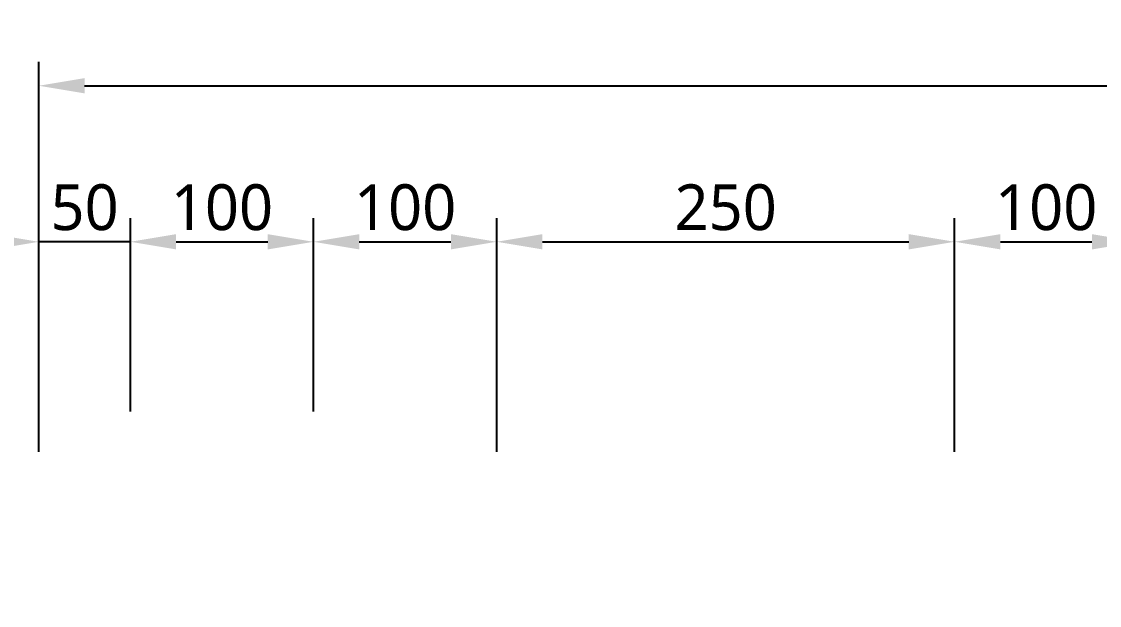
# Model space of a CAD drawing. Header units: millimetres. Extents: x -9013 to 516, y -36629 to 6082.
# Drawn here: x -4739 to -4150, y -7823 to -7504 of the extents above; entities that cross this region are included whole.
import ezdxf

# ---------------------------------------------------------------- set-up
doc = ezdxf.new("R2010")
doc.units = ezdxf.units.MM
doc.header["$LTSCALE"] = 0.05
doc.layers.get('0').update_dxf_attribs({"lineweight": 18})
doc.layers.get('Defpoints').update_dxf_attribs({"color": 140, "lineweight": 18})
doc.styles.add('trebuchet_MS', font='trebuc.ttf')
doc.dimstyles.new('MGP', dxfattribs={"dimtxt": 2.5, "dimasz": 2.5, "dimexe": 1.25, "dimexo": 0.625, "dimtad": 1, "dimdec": 0, "dimtxsty": 'trebuchet_MS', "dimcen": 2.5, "dimclrt": 7, "dimadec": 0, "dimazin": 0, "dimtfac": 1, "dimtdec": 0, "dimtmove": 0, "dimatfit": 3, "dimfxl": 1.148294, "dimfxlon": 1, "dimarcsym": 2})

# ---------------------------------------------------------------- blocks, each defined once
blk = doc.blocks.new('*D391')
at = {"color": 0, "lineweight": -2, "transparency": 16777216}
for p, q in [((-4679.46, -7716.81), (-4679.46, -7611.12)), ((-4579.46, -7716.81), (-4579.46, -7611.12)), ((-4654.46, -7624.12), (-4604.46, -7624.12))]:
    blk.add_line(p, q, dxfattribs=at)
at = {"color": 0, "transparency": 16777216}
for points in [[(-4654.46, -7619.95), (-4654.46, -7628.29), (-4679.46, -7624.12)], [(-4604.46, -7619.95), (-4604.46, -7628.29), (-4579.46, -7624.12)]]:
    blk.add_solid(points, dxfattribs=at)
at = {"layer": 'Defpoints', "color": 0, "transparency": 16777216}
for p in [(-4579.46, -7624.12), (-4679.46, -7722.81), (-4579.46, -7722.81)]:
    blk.add_point(p, dxfattribs=at)
at = {"color": 7, "transparency": 16777216, "insert": (-4629.46, -7605.4), "char_height": 25, "attachment_point": 5, "style": 'trebuchet_MS'}
blk.add_mtext('100', dxfattribs=at)
blk = doc.blocks.new('*D392')
at = {"color": 0, "lineweight": -2, "transparency": 16777216}
for p, q in [((-4579.46, -7716.81), (-4579.46, -7611.12)), ((-4479.46, -7738.95), (-4479.46, -7611.12)), ((-4554.46, -7624.12), (-4504.46, -7624.12))]:
    blk.add_line(p, q, dxfattribs=at)
at = {"color": 0, "transparency": 16777216}
for points in [[(-4554.46, -7619.95), (-4554.46, -7628.29), (-4579.46, -7624.12)], [(-4504.46, -7619.95), (-4504.46, -7628.29), (-4479.46, -7624.12)]]:
    blk.add_solid(points, dxfattribs=at)
at = {"layer": 'Defpoints', "color": 0, "transparency": 16777216}
for p in [(-4479.46, -7624.12), (-4579.46, -7722.81), (-4479.46, -7822.81)]:
    blk.add_point(p, dxfattribs=at)
at = {"color": 7, "transparency": 16777216, "insert": (-4529.46, -7605.4), "char_height": 25, "attachment_point": 5, "style": 'trebuchet_MS'}
blk.add_mtext('100', dxfattribs=at)
blk = doc.blocks.new('*D393')
at = {"color": 0, "lineweight": -2, "transparency": 16777216}
for p, q in [((-4479.46, -7738.95), (-4479.46, -7611.12)), ((-4229.46, -7738.95), (-4229.46, -7611.12)), ((-4454.46, -7624.12), (-4254.46, -7624.12))]:
    blk.add_line(p, q, dxfattribs=at)
at = {"color": 0, "transparency": 16777216}
for points in [[(-4454.46, -7619.95), (-4454.46, -7628.29), (-4479.46, -7624.12)], [(-4254.46, -7619.95), (-4254.46, -7628.29), (-4229.46, -7624.12)]]:
    blk.add_solid(points, dxfattribs=at)
at = {"layer": 'Defpoints', "color": 0, "transparency": 16777216}
for p in [(-4229.46, -7624.12), (-4479.46, -7822.81), (-4229.46, -7922.81)]:
    blk.add_point(p, dxfattribs=at)
at = {"color": 7, "transparency": 16777216, "insert": (-4354.46, -7605.4), "char_height": 25, "attachment_point": 5, "style": 'trebuchet_MS'}
blk.add_mtext('250', dxfattribs=at)
blk = doc.blocks.new('*D394')
at = {"color": 0, "lineweight": -2, "transparency": 16777216}
for p, q in [((-4229.46, -7738.95), (-4229.46, -7611.12)), ((-4129.46, -7738.95), (-4129.46, -7611.12)), ((-4204.46, -7624.12), (-4154.46, -7624.12))]:
    blk.add_line(p, q, dxfattribs=at)
at = {"color": 0, "transparency": 16777216}
for points in [[(-4204.46, -7619.95), (-4204.46, -7628.29), (-4229.46, -7624.12)], [(-4154.46, -7619.95), (-4154.46, -7628.29), (-4129.46, -7624.12)]]:
    blk.add_solid(points, dxfattribs=at)
at = {"layer": 'Defpoints', "color": 0, "transparency": 16777216}
for p in [(-4129.46, -7624.12), (-4229.46, -7948.64), (-4129.46, -7948.64)]:
    blk.add_point(p, dxfattribs=at)
at = {"color": 7, "transparency": 16777216, "insert": (-4179.46, -7605.4), "char_height": 25, "attachment_point": 5, "style": 'trebuchet_MS'}
blk.add_mtext('100', dxfattribs=at)
blk = doc.blocks.new('*D397')
at = {"color": 0, "lineweight": -2, "transparency": 16777216}
for p, q in [((-4729.46, -7653.69), (-4729.46, -7525.86)), ((-3314.46, -7653.69), (-3314.46, -7525.86)), ((-4704.46, -7538.86), (-3339.46, -7538.86))]:
    blk.add_line(p, q, dxfattribs=at)
at = {"color": 0, "transparency": 16777216}
for points in [[(-4704.46, -7534.69), (-4704.46, -7543.02), (-4729.46, -7538.86)], [(-3339.46, -7534.69), (-3339.46, -7543.02), (-3314.46, -7538.86)]]:
    blk.add_solid(points, dxfattribs=at)
at = {"layer": 'Defpoints', "color": 0, "transparency": 16777216}
for p in [(-3314.46, -7538.86), (-4729.46, -7849.88), (-3314.46, -7849.88)]:
    blk.add_point(p, dxfattribs=at)
at = {"color": 7, "transparency": 16777216, "insert": (-4021.96, -7520.19), "char_height": 25, "attachment_point": 5, "style": 'trebuchet_MS'}
blk.add_mtext('1415', dxfattribs=at)
blk = doc.blocks.new('*D881')
at = {"color": 0, "lineweight": -2, "transparency": 16777216}
for p, q in [((-4729.46, -7738.95), (-4729.46, -7611.12)), ((-4679.46, -7675.19), (-4679.46, -7611.12)), ((-4754.46, -7624.12), (-4779.46, -7624.12)), ((-4679.46, -7624.12), (-4729.46, -7624.12)), ((-4654.46, -7624.12), (-4629.46, -7624.12))]:
    blk.add_line(p, q, dxfattribs=at)
at = {"color": 0, "transparency": 16777216}
for points in [[(-4754.46, -7619.95), (-4754.46, -7628.29), (-4729.46, -7624.12)], [(-4654.46, -7619.95), (-4654.46, -7628.29), (-4679.46, -7624.12)]]:
    blk.add_solid(points, dxfattribs=at)
at = {"layer": 'Defpoints', "color": 0, "transparency": 16777216}
for p in [(-4729.46, -7624.12), (-4679.46, -7681.19), (-4729.46, -7865.59)]:
    blk.add_point(p, dxfattribs=at)
at = {"color": 7, "transparency": 16777216, "insert": (-4704.46, -7605.4), "char_height": 25, "attachment_point": 5, "style": 'trebuchet_MS'}
blk.add_mtext('50', dxfattribs=at)

msp = doc.modelspace()

# ---------------------------------------------------------------- dimensions: what is measured, and where the dimension line sits
for base, p1, p2, picture, middle in [((-3314.46, -7538.86), (-4729.46, -7849.88), (-3314.46, -7849.88), '*D397', (-4021.96, -7520.19)), ((-4729.46, -7624.12), (-4679.46, -7681.19), (-4729.46, -7865.59), '*D881', (-4704.46, -7605.4)), ((-4579.46, -7624.12), (-4679.46, -7722.81), (-4579.46, -7722.81), '*D391', (-4629.46, -7605.4)), ((-4479.46, -7624.12), (-4579.46, -7722.81), (-4479.46, -7822.81), '*D392', (-4529.46, -7605.4)), ((-4229.46, -7624.12), (-4479.46, -7822.81), (-4229.46, -7922.81), '*D393', (-4354.46, -7605.4)), ((-4129.46, -7624.12), (-4229.46, -7948.64), (-4129.46, -7948.64), '*D394', (-4179.46, -7605.4))]:
    dim = msp.add_linear_dim(base=base, p1=p1, p2=p2, dimstyle='MGP', override={"dimscale": 100, "dimtxt": 0.25, "dimasz": 0.25, "dimexe": 0.13, "dimexo": 0.06, "dimgap": 0.06, "dimarcsym": 1})
    dim.commit()
    dim.dimension.update_dxf_attribs({"geometry": picture, "text_midpoint": middle})

doc.saveas('drawing.dxf')
